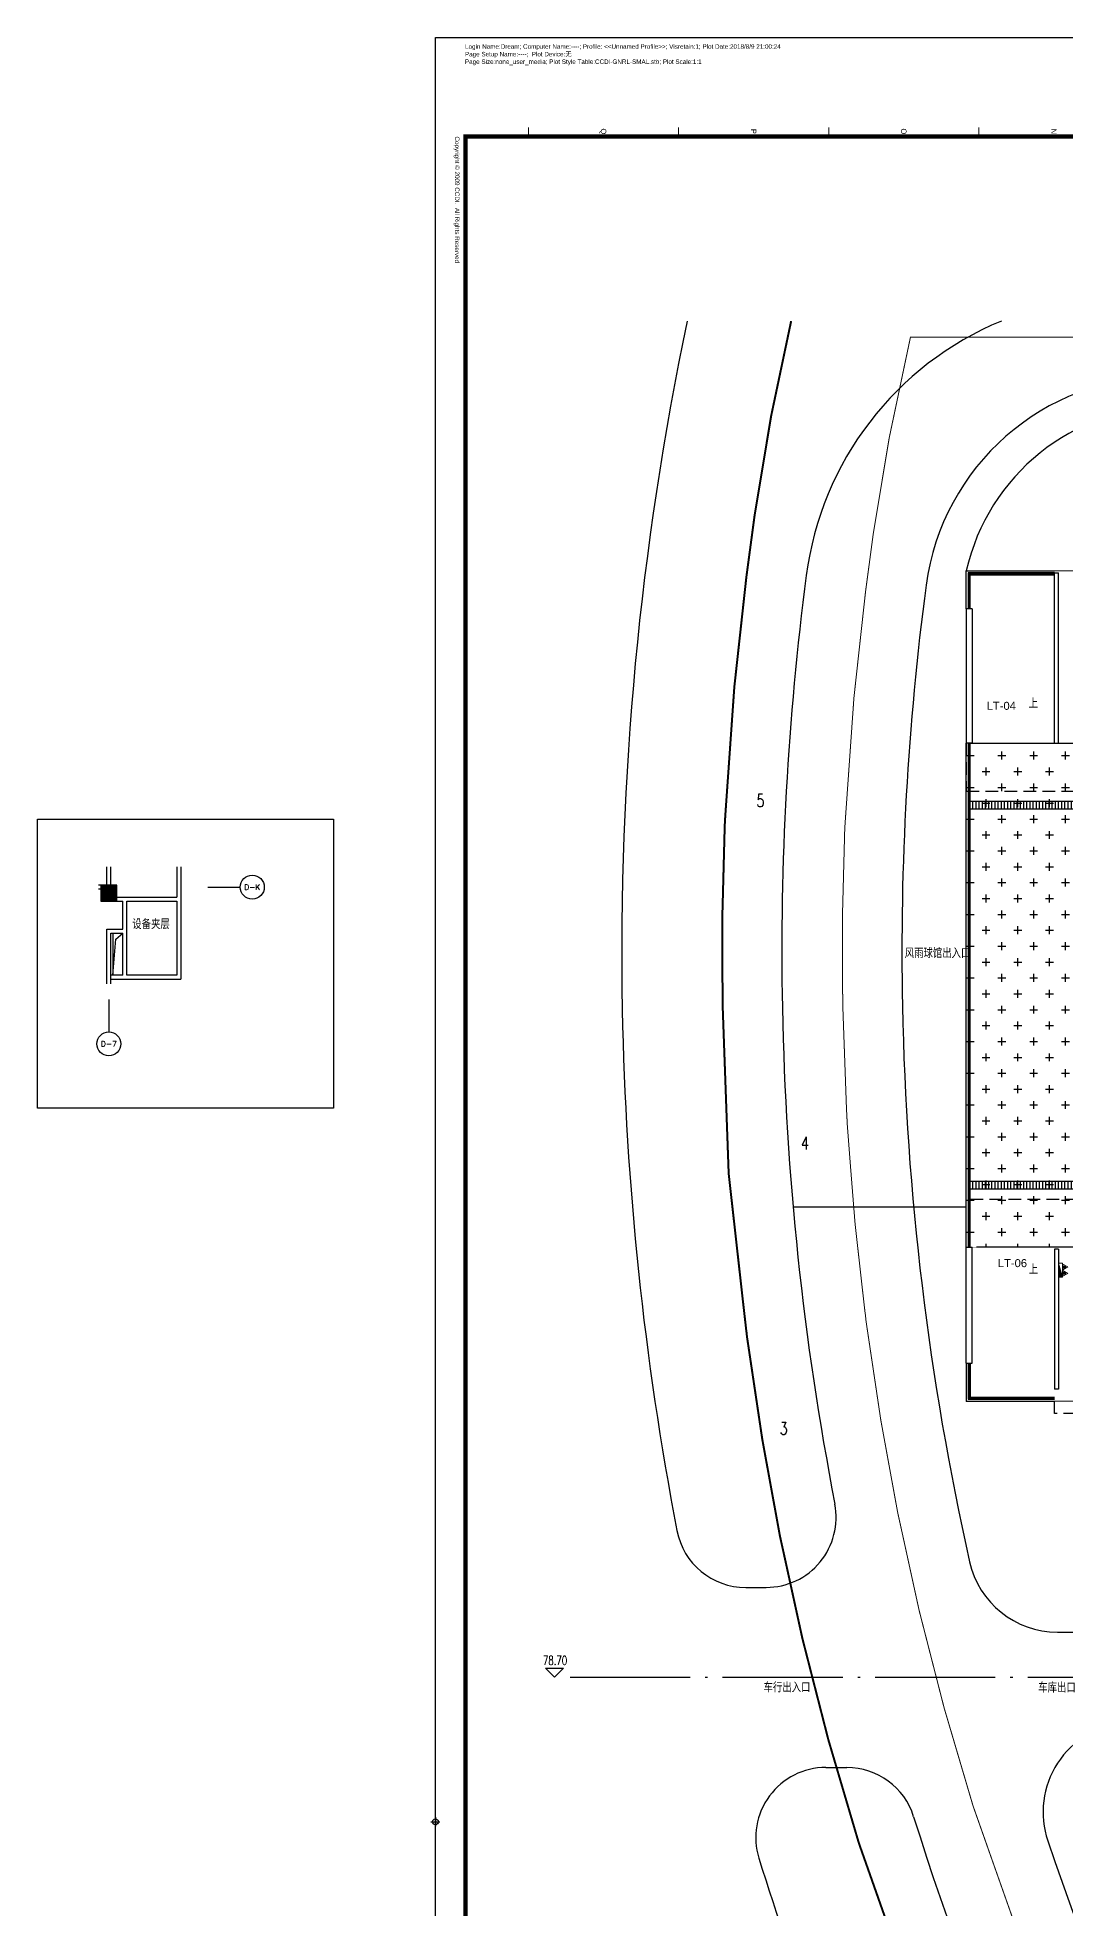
# Model space of a CAD drawing. Extents: x 447078 to 1776277, y 243534 to 519428.
# Drawn here: x 732881 to 784255, y 425691 to 519203 of the extents above; entities that cross this region are included whole.
import ezdxf
from ezdxf.enums import TextEntityAlignment as Align

# ---------------------------------------------------------------- set-up
doc = ezdxf.new("R2010")
doc.units = 0
doc.header["$LTSCALE"] = 1000
doc.header["$MEASUREMENT"] = 0
for name, pattern in [('ACAD_ISO04W100', [30.5, 24, -3, 0.5, -3]), ('BOUNDRY', [13.4, 10, -1, 0.2, -1, 0.2, -1]), ('DASH', [0.35, 0.25, -0.1]), ('HIDDEN2', [4.7625, 3.175, -1.5875])]:
    doc.linetypes.add(name, pattern=pattern)
doc.layers.get('Defpoints').update_dxf_attribs({"color": 2, "lineweight": 15})
doc.layers.add('1#2#一层消火栓$0$P-HUDR-MISC', color=13, linetype='Continuous', lineweight=25)
doc.layers.add('1#2#一层消火栓$0$体育文娱中心3F消火栓$0$P-HUDR-MISC', color=13, linetype='Continuous', lineweight=20)
for name, color, linetype in [('1、2#GRID$0$G-GRID-DIMS', 123, 'Continuous'), ('1、2#GRID$0$G-GRID-IDEN', 103, 'Continuous'), ('A-DASH', 151, 'HIDDEN2'), ('A-FIXT', 211, 'Continuous'), ('A-FLOR', 31, 'Continuous'), ('A-HATH', 8, 'Continuous'), ('A-HIDN', 8, 'HIDDEN2'), ('A-HOLE', 41, 'Continuous'), ('A-HRAL', 104, 'Continuous'), ('A-OVER', 23, 'Continuous'), ('A-WALL', 140, 'Continuous'), ('A-WALL-HATH', 8, 'Continuous'), ('ELVT-OUT', 1, 'Continuous'), ('G-0-XREF', 2, 'Continuous'), ('G-ANNO-NOTE', 80, 'Continuous'), ('LINE-BLDG', 3, 'BOUNDRY'), ('LINE-RED', 1, 'BOUNDRY'), ('ROAD', 60, 'Continuous'), ('ROAD-CENT', 60, 'ACAD_ISO04W100'), ('SITE-ROAD', 4, 'Continuous'), ('图框CCDI_B0GA0+0.00$0$G-ANNO-TEXT', 33, 'Continuous'), ('图框CCDI_B0GA0+0.00$0$G-BORD', 3, 'Continuous')]:
    doc.layers.add(name, color=color, linetype=linetype)
doc.styles.add('1、2#GRID$0$_TCH_AXIS', font='COMPLEX', dxfattribs={"bigfont": 'GBCBIG'})
doc.styles.add('_TCH_DIM', font='SIMPLEX', dxfattribs={"bigfont": 'GBCBIG'})
doc.styles.add('_TCH_LABEL', font='COMPLEX', dxfattribs={"bigfont": 'GBCBIG'})
doc.styles.add('CCDI_T_G01', font='')
doc.styles.add('CCDI_T_G02', font='simplex.shx', dxfattribs={"width": 0.8, "bigfont": 'zjdz.shx'})
doc.styles.add('图框CCDI_B0GA0+0.00$0$CCDI_T_G01', font='')
doc.styles.get('CCDI_T_G01').set_extended_font_data('Arial')
doc.styles.get('图框CCDI_B0GA0+0.00$0$CCDI_T_G01').set_extended_font_data('Arial')

# ---------------------------------------------------------------- blocks, each defined once
blk = doc.blocks.new('图框CCDI_B0GA0+0.00$0$MidPoitent')
for p, q in [((-1.5, 0), (1.5, 0)), ((0, -1.5), (0, 1.5))]:
    blk.add_line(p, q)
blk.add_circle((0, 0), 1)
blk = doc.blocks.new('图框CCDI_B0GA0+0.00')
at = {"layer": 'Defpoints'}
blk.add_point((0, 0), dxfattribs=at)
at = {"layer": '图框CCDI_B0GA0+0.00$0$G-BORD'}
blk.add_lwpolyline([(0, 84100), (118900, 84100), (118900, 0), (0, 0)], close=True, dxfattribs=at)
at = {"layer": '图框CCDI_B0GA0+0.00$0$G-BORD', "const_width": 140}
blk.add_lwpolyline([(3300, 83100), (117900, 83100), (117900, 1000), (3300, 1000)], close=True, dxfattribs=at)
at = {"layer": '图框CCDI_B0GA0+0.00$0$G-BORD', "const_width": 35}
for points in [[(3300, 18100), (3000, 18100)], [(3300, 13100), (3000, 13100)], [(3300, 8100), (3000, 8100)], [(3300, 3100), (3000, 3100)]]:
    blk.add_lwpolyline(points, dxfattribs=at)
at = {"layer": '图框CCDI_B0GA0+0.00$0$G-BORD', "xscale": 100, "yscale": 100, "zscale": 100}
blk.add_blockref('图框CCDI_B0GA0+0.00$0$MidPoitent', (59450, 0), dxfattribs=at)
at = {"layer": '图框CCDI_B0GA0+0.00$0$G-ANNO-TEXT', "style": '图框CCDI_B0GA0+0.00$0$CCDI_T_G01'}
for s, p in [('N', (3130, 20600)), ('O', (3130, 15600)), ('P', (3130, 10600)), ('Q', (3130, 5600))]:
    blk.add_text(s, height=180, dxfattribs=at).set_placement(p, align=Align.MIDDLE_CENTER)
for s, p in [('Login Name:Dream; Computer Name:----; Profile: <<Unnamed Profile>>; Visretain:1; Plot Date:2018/8/9 21:00:24', (378, 985)), ('Page Size:none_user_media; Plot Style Table:CCDI-GNRL-SMAL.stb; Plot Scale:1:1', (883, 982)), ('Page Setup Name:----;  Plot Device:无', (631, 983))]:
    blk.add_text(s, height=150, rotation=90, dxfattribs=at).set_placement(p)
at = {"layer": '图框CCDI_B0GA0+0.00$0$G-ANNO-TEXT', "insert": (3300, 800), "char_height": 150, "width": 6667.42, "attachment_point": 1, "style": '图框CCDI_B0GA0+0.00$0$CCDI_T_G01'}
blk.add_mtext('{\\fArial|b0|i0|c0|p32;Copyright © 2009 CCDI.  All Rights Reserved}', dxfattribs=at)
blk = doc.blocks.new('1#2#一层消火栓$0$体育文娱中心3F消火栓$0$A$C59133534')
at = {"layer": '1#2#一层消火栓$0$体育文娱中心3F消火栓$0$P-HUDR-MISC', "ltscale": 5}
blk.add_hatch(color=256, dxfattribs=at).paths.add_polyline_path([(50, 0), (-650, 200), (-650, 0)])
at = {"layer": '1#2#一层消火栓$0$体育文娱中心3F消火栓$0$P-HUDR-MISC'}
h = blk.add_hatch(dxfattribs=at)
h.set_pattern_fill('JIS_WOOD', color=256, scale=20, style=0)
h.set_pattern_definition([(45, (39.371, -152.983), (-10, 10), [])])
h.paths.add_polyline_path([(-410.5, 259), (-410.5, 350), (-501.5, 350), (-501.5, 259)])
h = blk.add_hatch(dxfattribs=at)
h.set_pattern_fill('JIS_WOOD', color=256, scale=20, style=0)
h.set_pattern_definition([(45, (360.371, -152.983), (-10, 10), [])])
h.paths.add_polyline_path([(-89.5, 259), (-89.5, 350), (-180.5, 350), (-180.5, 259)])
for p, q in [((-650, 200), (50, 0)), ((-456, 469), (-595, 228)), ((-595, 228), (-317, 228)), ((-501.5, 259), (-501.5, 350)), ((-501.5, 350), (-410.5, 350)), ((-501.5, 259), (-410.5, 259)), ((-456, 469), (-317, 228)), ((-410.5, 259), (-410.5, 350)), ((-135, 469), (-274, 228)), ((-274, 228), (4, 228)), ((-180.5, 259), (-180.5, 350)), ((-180.5, 350), (-89.5, 350)), ((-180.5, 259), (-89.5, 259)), ((-135, 469), (4, 228)), ((-89.5, 259), (-89.5, 350))]:
    blk.add_line(p, q, dxfattribs=at)
at = {"layer": '1#2#一层消火栓$0$体育文娱中心3F消火栓$0$P-HUDR-MISC', "ltscale": 5}
blk.add_lwpolyline([(-650, 200), (50, 200), (50, 0), (-650, 0)], close=True, dxfattribs=at)
blk = doc.blocks.new('1#2#一层消火栓')
at = {"layer": '1#2#一层消火栓$0$P-HUDR-MISC', "ltscale": 0.1, "xscale": -1, "rotation": 270}
blk.add_blockref('1#2#一层消火栓$0$体育文娱中心3F消火栓$0$A$C59133534', (783896, 457891), dxfattribs=at)

msp = doc.modelspace()

# ---------------------------------------------------------------- hatches: boundary and pattern name
at = {"layer": 'A-FIXT'}
h = msp.add_hatch(dxfattribs=at)
h.set_pattern_fill('ANSI31', color=256, scale=100, angle=45)
h.set_pattern_definition([(90, (-0.007, -899.97), (-158.75, 1e-14), [])])
h.paths.add_polyline_path([(779495.6, 481041.4), (836295.6, 481041.4), (836295.6, 480641.4), (779495.6, 480641.2)])
h = msp.add_hatch(dxfattribs=at)
h.set_pattern_fill('ANSI31', color=256, scale=100, angle=45)
h.set_pattern_definition([(90, (-0.008, -19899.97), (-158.75, 1e-14), [])])
h.paths.add_polyline_path([(779495.6, 462041.4), (836295.6, 462041.4), (836295.6, 461641.4), (779495.6, 461641.2)])
at = {"layer": 'A-HATH', "linetype": 'DASH'}
h = msp.add_hatch(dxfattribs=at)
h.set_pattern_fill('CROSS', color=256, scale=500, style=0)
h.set_pattern_definition([(0, (1077736.84, 330912.9), (793.75, 793.75), [396.875, -1190.625]), (90, (1077935.3, 330714.5), (-793.75, 793.75), [396.875, -1190.625])])
h.paths.add_polyline_path([(779295.6, 483940.8), (846895.6, 483940.8), (846895.6, 458741.4), (779295.6, 458741.4)])
at = {"layer": 'A-WALL-HATH'}
msp.add_hatch(color=256, dxfattribs=at).paths.add_polyline_path([(736048.8, 476038.2), (736848.8, 476038.2), (736848.8, 476838.2), (736048.8, 476838.2)])

# ---------------------------------------------------------------- linework, layer by layer
at = {"ltscale": 5}
msp.add_lwpolyline([(779395.6, 452941.4), (779395.7, 451141.4), (783695.7, 451141.4)], dxfattribs=at)
at = {"layer": '1、2#GRID$0$G-GRID-DIMS'}
for p, q in [((741400.3, 476738.2), (743015.9, 476738.2)), ((736448.8, 471122.1), (736448.8, 469506.6))]:
    msp.add_line(p, q, dxfattribs=at)
for centre in [(743615.9, 476738.2), (736448.8, 468906.6)]:
    msp.add_circle(centre, 600, dxfattribs=at)
at = {"layer": 'A-DASH', "ltscale": 0.2, "const_width": 50}
msp.add_lwpolyline([(779295.6, 492541.4), (823495.6, 492541.4), (823495.6, 458741.4), (839195.6, 458741.4), (839195.6, 425841.4), (843295.6, 425841.4), (843295.6, 415141.4), (823495.6, 415141.4), (823495.6, 383441.4), (812195.6, 383441.4), (787188.3, 425841.4), (787188.3, 451041.4), (779295.7, 451041.4)], close=True, dxfattribs=at)
at = {"layer": 'A-FIXT'}
for points in [[(779495.6, 481041.4), (836295.6, 481041.4), (836295.6, 480641.4), (779495.6, 480641.2)], [(779495.6, 462041.4), (836295.6, 462041.4), (836295.6, 461641.4), (779495.6, 461641.2)]]:
    msp.add_lwpolyline(points, close=True, dxfattribs=at)
at = {"layer": 'A-FLOR'}
for p, q in [((779495.6, 483941.4), (819595.6, 483941.4)), ((819795.6, 458741.4), (779795.9, 458741.4))]:
    msp.add_line(p, q, dxfattribs=at)
at = {"layer": 'A-HATH', "linetype": 'DASH', "const_width": 20}
msp.add_lwpolyline([(779295.6, 483940.8), (846895.6, 483940.8), (846895.6, 458741.4), (779295.6, 458741.4)], close=True, dxfattribs=at)
at = {"layer": 'A-HIDN', "ltscale": 0.2}
for points in [[(779295.6, 483940.8), (779295.6, 481540.8), (836295.6, 481540.8), (836295.6, 475540.8)], [(779495.6, 461141.4), (836295.6, 461141.4)], [(842895.6, 451041.4), (842895.6, 450441.4), (783695.6, 450441.4), (783695.6, 451041.4)]]:
    msp.add_lwpolyline(points, dxfattribs=at)
at = {"layer": 'A-HOLE'}
msp.add_line((736648.8, 474438.2), (736648.8, 472338.2), dxfattribs=at)
msp.add_lwpolyline([(736648.8, 472338.2), (736799.6, 474135.1), (737148.8, 474438.2)], dxfattribs=at)
at = {"layer": 'A-HRAL'}
for points in [[(783695.6, 492441.4), (779395.6, 492441.4), (779395.6, 490641.4)], [(783695.6, 492391.4), (779445.6, 492391.4), (779445.6, 490641.4)], [(779395.6, 483941.4), (779395.7, 458741.4)], [(779445.6, 483941.4), (779445.7, 458741.4)], [(779395.7, 452941.4), (779395.7, 451141.4), (783695.6, 451141.4)], [(779445.7, 452941.4), (779445.7, 451191.4), (783695.6, 451191.4)]]:
    msp.add_lwpolyline(points, dxfattribs=at)
at = {"layer": 'A-OVER'}
for p, q in [((779295.6, 458741.4), (779295.6, 483941.4)), ((779495.6, 458741.4), (779495.6, 483941.4))]:
    msp.add_line(p, q, dxfattribs=at)
for points in [[(779295.6, 490641.4), (779295.6, 492541.4), (783695.6, 492541.4)], [(779495.6, 490641.4), (779495.6, 492341.4), (783695.6, 492341.4)], [(779295.6, 452941.4), (779295.7, 451041.4), (783695.7, 451041.4)], [(779495.6, 452941.4), (779495.7, 451241.4), (783695.7, 451241.4)]]:
    msp.add_lwpolyline(points, dxfattribs=at)
at = {"layer": 'A-WALL'}
for p, q in [((783695.6, 483941.4), (783695.6, 492441.4)), ((783695.6, 492441.4), (783895.6, 492441.4)), ((783895.6, 483941.4), (783895.6, 492441.4)), ((779295.6, 490641.4), (779295.6, 483941.4)), ((779595.6, 490641.4), (779295.6, 490641.4)), ((779595.6, 490641.4), (779595.6, 483941.4)), ((779595.6, 483941.4), (779295.6, 483941.4)), ((783695.6, 483941.4), (783895.6, 483941.4)), ((736348.8, 476838.2), (736348.8, 477746.4)), ((736548.8, 476838.2), (736548.8, 477746.4)), ((739848.8, 477746.4), (739848.8, 476238.2)), ((740048.8, 477746.4), (740048.8, 472138.2)), ((736048.8, 476838.2), (735940.3, 476838.2)), ((736048.8, 476638.2), (735940.3, 476638.2)), ((736848.8, 476238.2), (737348.8, 476238.2)), ((736848.8, 476038.2), (737148.8, 476038.2)), ((737148.8, 474638.2), (737148.8, 476038.2)), ((737348.8, 476238.2), (739848.8, 476238.2)), ((737348.8, 476038.2), (739848.8, 476038.2)), ((737348.8, 472338.2), (737348.8, 476038.2)), ((739848.8, 476038.2), (739848.8, 472338.2)), ((736348.8, 474638.2), (737148.8, 474638.2)), ((736348.8, 471902.4), (736348.8, 474638.2)), ((736548.8, 474438.2), (737148.8, 474438.2)), ((736548.8, 471902.4), (736548.8, 474438.2)), ((737148.8, 472338.2), (737148.8, 474438.2)), ((737148.8, 472338.2), (736548.8, 472338.2)), ((739848.8, 472338.2), (737348.8, 472338.2)), ((736548.8, 472138.2), (740048.8, 472138.2)), ((779295.6, 452941.4), (779295.6, 458741.4)), ((779295.6, 458741.4), (779595.6, 458741.4)), ((779595.6, 452941.4), (779595.6, 458741.4)), ((783695.6, 458641.4), (783695.6, 451641.4)), ((783895.6, 458641.4), (783695.6, 458641.4)), ((783895.6, 458641.4), (783895.6, 451641.4)), ((779295.6, 452941.4), (779595.6, 452941.4)), ((783895.6, 451641.4), (783695.6, 451641.4))]:
    msp.add_line(p, q, dxfattribs=at)
for points in [[(732880.8, 480139.4), (747681.3, 480139.4), (747681.3, 465691.9), (732880.8, 465691.9)], [(736048.8, 476038.2), (736848.8, 476038.2), (736848.8, 476838.2), (736048.8, 476838.2)]]:
    msp.add_lwpolyline(points, close=True, dxfattribs=at)
at = {"layer": 'ELVT-OUT'}
for p, q in [((758717.8, 437261.6), (758267.8, 437711.6)), ((758267.8, 437711.6), (759167.8, 437711.6)), ((758719, 437261.6), (758269, 437711.6)), ((758269, 437711.6), (759169, 437711.6)), ((758717.8, 437261.6), (759167.8, 437711.6)), ((758719, 437261.6), (759169, 437711.6))]:
    msp.add_line(p, q, dxfattribs=at)
at = {"layer": 'LINE-BLDG', "ltscale": 0.8, "const_width": 50}
msp.add_lwpolyline([(864767, 504220.5), (776503.2, 504220.5), (775440.2, 499178.9), (774647.2, 494410.9), (774259.3, 491506.8), (773679.8, 486213.4), (773240.6, 479967.3), (773218.2, 479579.2), (773120.5, 475847.5), (773102.7, 475216), (773102.7, 472878.4), (773121.7, 470835.9), (773307.2, 465662.5), (773350.8, 464816.1), (773524.3, 462570.8), (773736.1, 459923.2), (774085.1, 456801.7), (774236.9, 455462.1), (774251.7, 455373.2), (774287, 455032.4), (775022.6, 450102.4), (775865.5, 445485.6), (776123.1, 444317.5), (776941.3, 440577.2), (778187.9, 435715.1), (779617.9, 430868.7), (779668.4, 430717), (782735.4, 422019.2)], dxfattribs=at)
at = {"layer": 'LINE-RED', "ltscale": 0.1, "const_width": 100}
msp.add_lwpolyline([(770542.8, 505028.6), (769543.9, 500290.5), (768713.9, 495300.5), (768303.9, 492230.5), (767703.9, 486750.5), (767253.9, 480350.5), (767223.9, 479830.5), (767123.9, 476010.5), (767103.9, 475300.5), (767103.9, 472850.5), (767123.9, 470700.5), (767420.7, 462419.7), (768123.9, 456130.5), (768293.9, 454630.5), (768303.9, 454570.5), (768333.9, 454280.5), (769103.9, 449120.5), (769983.9, 444300.5), (770263.9, 443030.5), (771103.9, 439190.5), (772403.9, 434120.5), (773893.9, 429070.5), (773993.9, 428770.5), (777163.9, 419780.5)], dxfattribs=at)
at = {"layer": 'ROAD'}
for p, q in [((779495.6, 481941.4, 2000), (779445.6, 481941.4, 2000)), ((779295.6, 460741.4, 2000), (770640.9, 460741.4, -1046.3)), ((768272.6, 441741.3), (769291.1, 441741.3)), ((783849.3, 439511.6), (787188.4, 439511.6)), ((772275.5, 432741.3), (773322.7, 432741.3))]:
    msp.add_line(p, q, dxfattribs=at)
for centre, radius, start, end in [((787164.2, 490244.3), 16000, 112.478999, 172.563694), ((789181.4, 490244.3), 12000, 90, 172.446105), ((789541.2, 490244.3), 10500, 90, 167.362976), ((915289, 473521.2), 145211.6, 172.563694, 181.110137), ((915289, 473521.2), 139211.6, 172.446105, 181.11829), ((915289, 473521.2), 145211.6, 181.110137, 190.962464), ((915289, 473521.2), 139211.6, 181.11829, 192.653699), ((769291.1, 445241.3), 3500, 270, 10.962464), ((783849.3, 444011.6), 4500, 192.653699, 270), ((787627.8, 430511.6), 4500, 95.603158, 198.618898), ((773322.7, 429241.3), 3500, 17.322913, 90), ((915289, 473521.2), 145211.6, 197.322913, 224.036945), ((915289, 473521.2), 139211.6, 198.618898, 212.99879)]:
    msp.add_arc(centre, radius, start, end, dxfattribs=at)
at = {"layer": 'ROAD-CENT', "linetype": 'ACAD_ISO04W100', "ltscale": 0.25}
msp.add_line((759494.3, 437261.6), (786958.4, 437261.6), dxfattribs=at)
at = {"layer": 'SITE-ROAD'}
for centre, radius, start, end in [((915289, 473521.2), 153211.6, 168.132667, 181.089959), ((915289, 473521.2), 153211.6, 181.089959, 190.888343), ((768272.6, 445241.3), 3500, 190.888343, 270), ((772275.5, 429241.3), 3500, 90, 197.203584), ((915289, 473521.2), 153211.6, 197.203584, 210.760698)]:
    msp.add_arc(centre, radius, start, end, dxfattribs=at)

# ---------------------------------------------------------------- block references
at = {"layer": 'G-0-XREF', "xscale": 1.5, "yscale": 1.5, "zscale": 1.5, "rotation": 270}
msp.add_blockref('图框CCDI_B0GA0+0.00', (752770.2, 519203.4), dxfattribs=at)
at = {"layer": 'G-0-XREF'}
msp.add_blockref('1#2#一层消火栓', (0, 0), dxfattribs=at)

# ---------------------------------------------------------------- texts
at = {"layer": '1、2#GRID$0$G-GRID-IDEN', "style": '1、2#GRID$0$_TCH_AXIS'}
for s, width, p, p2 in [('D-K', 0.955224, (743216.8, 476607.2), (744015, 476607.2)), ('D-7', 1.032258, (736049.8, 468775.6), (736847.9, 468775.6))]:
    msp.add_text(s, height=261.89, dxfattribs=dict(at, width=width)).set_placement(p, p2, align=Align.FIT)
at = {"layer": 'G-ANNO-NOTE', "style": 'CCDI_T_G01'}
for s, p in [('LT-04', (780311.7, 485600.8)), ('LT-06', (780869.8, 457747.9))]:
    msp.add_text(s, height=400, dxfattribs=at).set_placement(p)
at = {"layer": 'G-ANNO-NOTE'}
for s, height, style, width, p in [('上', 450, 'CCDI_T_G02', 0.8, (782408.7, 485686.3)), ('5', 637.5, '_TCH_LABEL', 0.705882, (768814.7, 480743.7)), ('设备夹层', 450, 'CCDI_T_G02', 0.8, (737619.8, 474648.3)), ('风雨球馆出入口', 450, 'CCDI_T_G02', 0.8, (776219.6, 473195.4)), ('4', 637.5, '_TCH_LABEL', 0.705882, (771042.4, 463625.3)), ('上', 450, 'CCDI_T_G02', 0.8, (782415.1, 457400.3)), ('3', 637.5, '_TCH_LABEL', 0.705882, (769976.3, 449366.4)), ('78.70', 446.25, '_TCH_DIM', 0.705882, (758137.3, 437869.1)), ('78.70', 446.25, '_TCH_DIM', 0.705882, (758138.5, 437869.1)), ('车行出入口', 450, 'CCDI_T_G02', 0.8, (769162.6, 436500.5)), ('车库出口', 450, 'CCDI_T_G02', 0.8, (782887.9, 436493.8))]:
    msp.add_text(s, height=height, dxfattribs=dict(at, style=style, width=width)).set_placement(p)

doc.saveas('drawing.dxf')
